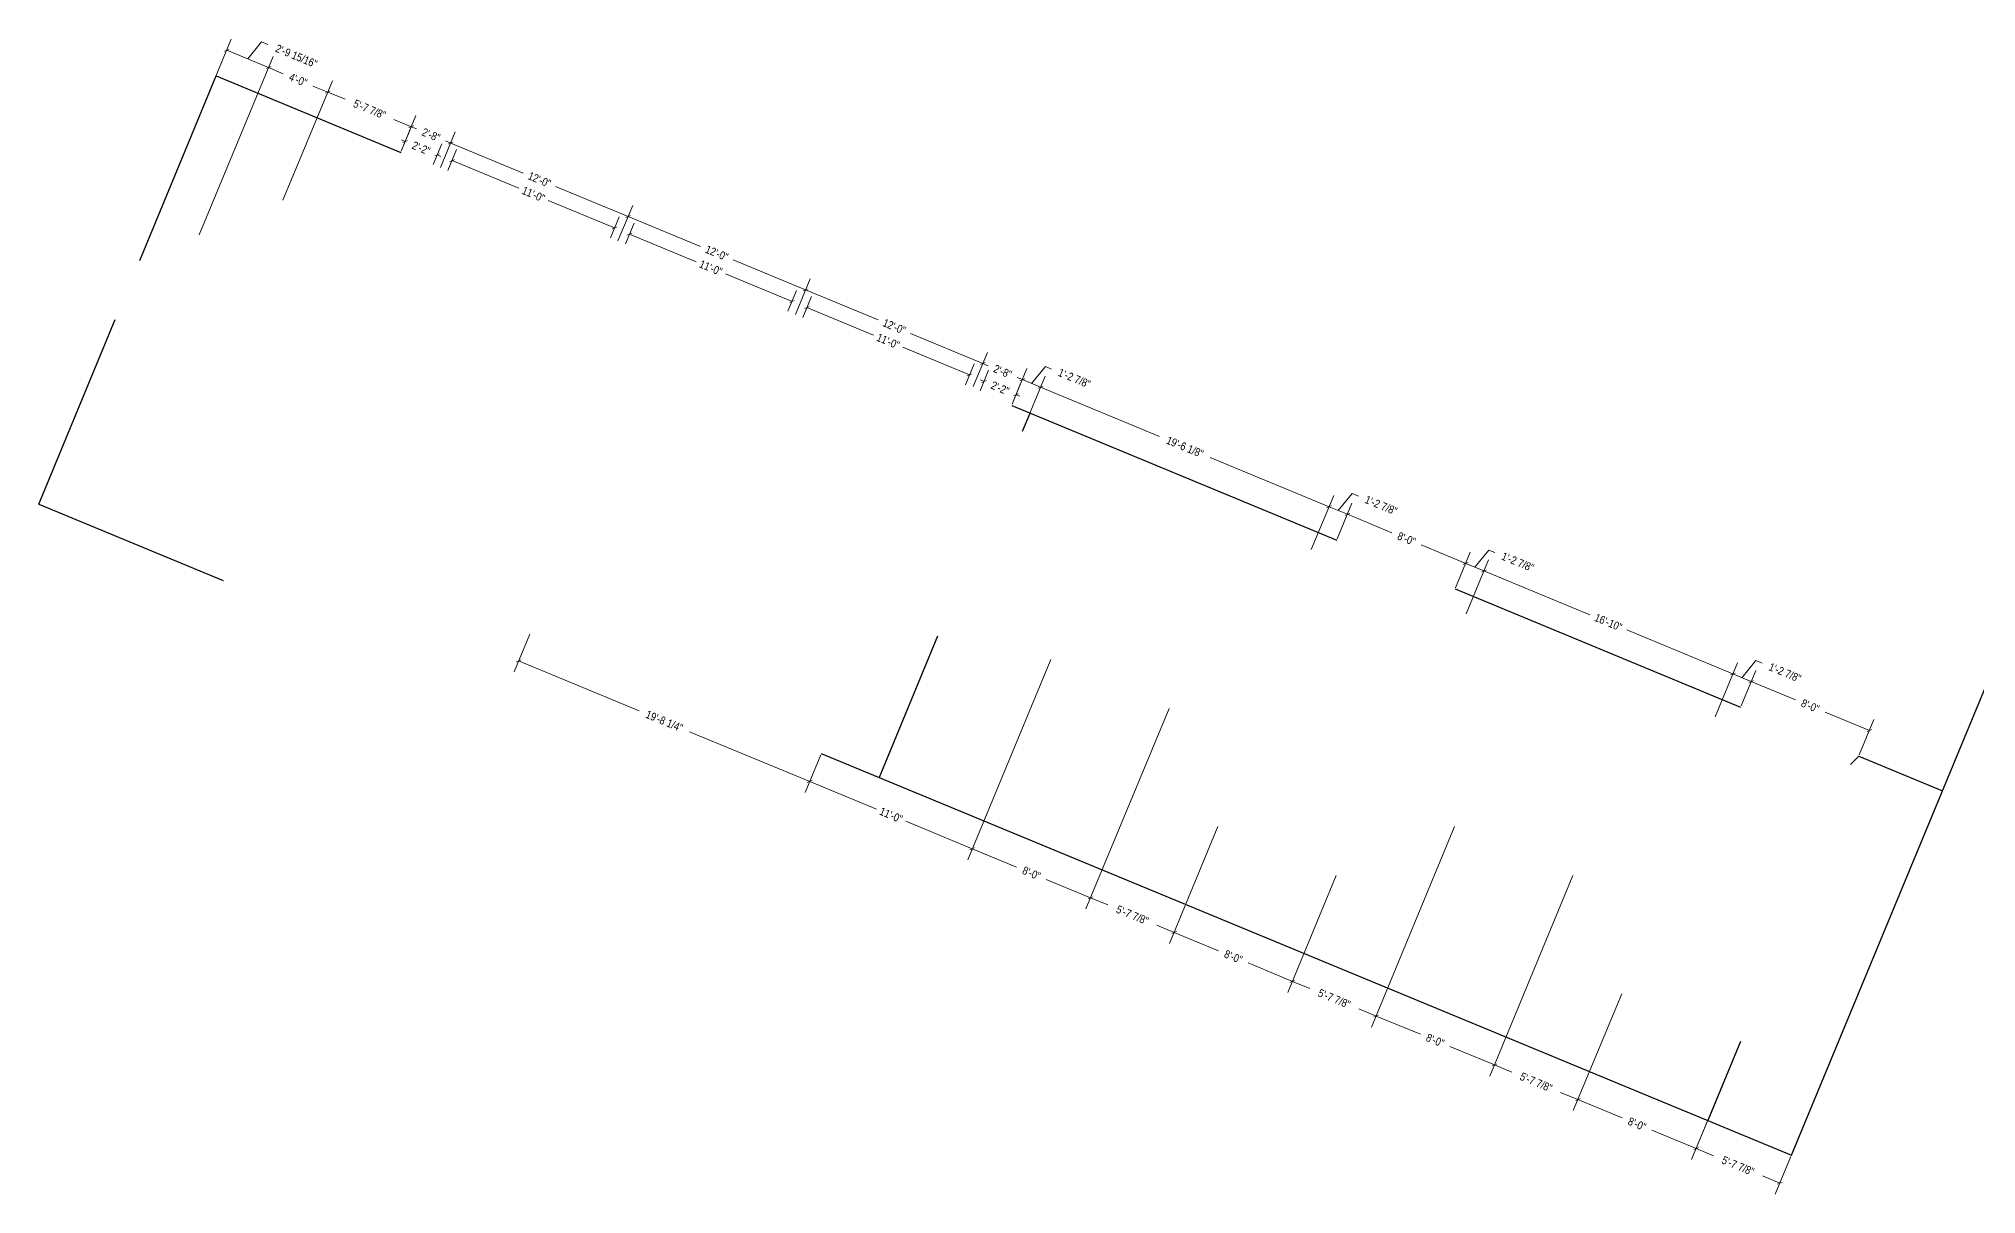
# Model space of a CAD drawing. Header units: inches. Extents: x 16197 to 18735, y 9254 to 10121.
# Drawn here: x 16197 to 17650, y 9254 to 10121 of the extents above; entities that cross this region are included whole.
import ezdxf

# ---------------------------------------------------------------- set-up
doc = ezdxf.new("R2010")
doc.units = ezdxf.units.IN
doc.header["$MEASUREMENT"] = 0
doc.styles.add('ARCHENTLTD', font='technical.ttf', dxfattribs={"height": 6})
doc.dimstyles.get("Standard").update_dxf_attribs({"dimtxt": 0.18, "dimasz": 0.18, "dimexe": 0.18, "dimexo": 0.0625, "dimgap": 0.09, "dimtad": 0, "dimtih": 1, "dimtoh": 1, "dimdec": 4, "dimzin": 0, "dimdsep": 46, "dimtxsty": 'Standard', "dimcen": 0.09, "dimadec": 0, "dimazin": 0, "dimtfac": 1, "dimtdec": 4, "dimtofl": 0, "dimtmove": 0, "dimatfit": 3, "dimfxl": 1, "dimtolj": 1, "dimtzin": 0, "dimarcsym": 0})

# ---------------------------------------------------------------- blocks, each defined once
blk = doc.blocks.new('_ArchTick')
at = {"color": 0, "linetype": 'ByBlock', "const_width": 0.15}
blk.add_lwpolyline([(-0.5, -0.5), (0.5, 0.5)], dxfattribs=at)
blk = doc.blocks.new('*D236')
at = {"color": 3, "lineweight": 9}
for p, q in [((17473.5, 9620.7), (17484.5, 9647.4)), ((17481.1, 9639), (17514.3, 9625.3)), ((17569.8, 9602.3), (17536.5, 9616.1)), ((17562.2, 9584), (17573.2, 9610.6))]:
    blk.add_line(p, q, dxfattribs=at)
at = {"color": 3, "lineweight": 9, "xscale": 3, "yscale": 3, "zscale": 3}
for p, rotation in [((17481.1, 9639), 157.4999999999993), ((17569.8, 9602.3), 337.4999999999993)]:
    blk.add_blockref('_ArchTick', p, dxfattribs=dict(at, rotation=rotation))
at = {"color": 3, "insert": (17525.4, 9620.7), "char_height": 6, "attachment_point": 5, "rotation": 337.5, "style": 'ARCHENTLTD'}
blk.add_mtext('\\A1;8\'-0"', dxfattribs=at)
blk = doc.blocks.new('*D237')
at = {"color": 3, "lineweight": 9}
for p, q in [((17454, 9612.6), (17470.8, 9653.1)), ((17474.2, 9641.9), (17484.7, 9654.7)), ((17484.7, 9654.7), (17489.3, 9652.8)), ((17481.1, 9639), (17467.3, 9644.7)), ((17473.5, 9620.7), (17484.5, 9647.4))]:
    blk.add_line(p, q, dxfattribs=at)
at = {"color": 3, "lineweight": 9, "xscale": 3, "yscale": 3, "zscale": 3}
for p, rotation in [((17467.3, 9644.7), 157.4999999999993), ((17481.1, 9639), 337.4999999999993)]:
    blk.add_blockref('_ArchTick', p, dxfattribs=dict(at, rotation=rotation))
at = {"color": 3, "insert": (17506.4, 9645.7), "char_height": 6, "attachment_point": 5, "rotation": 337.5, "style": 'ARCHENTLTD'}
blk.add_mtext('\\A1;1\'-2 7/8"', dxfattribs=at)
blk = doc.blocks.new('*D238')
at = {"color": 3, "lineweight": 9}
for p, q in [((17267.4, 9689.9), (17284.2, 9730.4)), ((17280.7, 9722), (17360.2, 9689.1)), ((17467.3, 9644.7), (17387.9, 9677.7)), ((17454, 9612.6), (17470.8, 9653.1))]:
    blk.add_line(p, q, dxfattribs=at)
at = {"color": 3, "lineweight": 9, "xscale": 3, "yscale": 3, "zscale": 3}
for p, rotation in [((17280.7, 9722), 157.4999999999993), ((17467.3, 9644.7), 337.4999999999993)]:
    blk.add_blockref('_ArchTick', p, dxfattribs=dict(at, rotation=rotation))
at = {"color": 3, "insert": (17374, 9683.4), "char_height": 6, "attachment_point": 5, "rotation": 337.5, "style": 'ARCHENTLTD'}
blk.add_mtext('\\A1;16\'-10"', dxfattribs=at)
blk = doc.blocks.new('*D239')
at = {"color": 3, "lineweight": 9}
for p, q in [((17259.4, 9709.4), (17270.4, 9736.1)), ((17273.8, 9724.9), (17284.3, 9737.7)), ((17284.3, 9737.7), (17288.9, 9735.8)), ((17280.7, 9722), (17267, 9727.7)), ((17267.4, 9689.9), (17284.2, 9730.4))]:
    blk.add_line(p, q, dxfattribs=at)
at = {"color": 3, "lineweight": 9, "xscale": 3, "yscale": 3, "zscale": 3}
for p, rotation in [((17267, 9727.7), 157.4999999999993), ((17280.7, 9722), 337.4999999999993)]:
    blk.add_blockref('_ArchTick', p, dxfattribs=dict(at, rotation=rotation))
at = {"color": 3, "insert": (17306, 9728.7), "char_height": 6, "attachment_point": 5, "rotation": 337.5, "style": 'ARCHENTLTD'}
blk.add_mtext('\\A1;1\'-2 7/8"', dxfattribs=at)
blk = doc.blocks.new('*D240')
at = {"color": 3, "lineweight": 9}
for p, q in [((17170.7, 9746.1), (17181.7, 9772.8)), ((17178.3, 9764.5), (17211.5, 9750.7)), ((17267, 9727.7), (17233.7, 9741.5)), ((17259.4, 9709.4), (17270.4, 9736.1))]:
    blk.add_line(p, q, dxfattribs=at)
at = {"color": 3, "lineweight": 9, "xscale": 3, "yscale": 3, "zscale": 3}
for p, rotation in [((17178.3, 9764.5), 157.4999999999993), ((17267, 9727.7), 337.4999999999993)]:
    blk.add_blockref('_ArchTick', p, dxfattribs=dict(at, rotation=rotation))
at = {"color": 3, "insert": (17222.6, 9746.1), "char_height": 6, "attachment_point": 5, "rotation": 337.5, "style": 'ARCHENTLTD'}
blk.add_mtext('\\A1;8\'-0"', dxfattribs=at)
blk = doc.blocks.new('*D241')
at = {"color": 3, "lineweight": 9}
for p, q in [((17171.4, 9767.3), (17181.9, 9780.2)), ((17181.9, 9780.2), (17186.5, 9778.2)), ((17151.2, 9738.1), (17168, 9778.5)), ((17178.3, 9764.5), (17164.5, 9770.2)), ((17170.7, 9746.1), (17181.7, 9772.8))]:
    blk.add_line(p, q, dxfattribs=at)
at = {"color": 3, "lineweight": 9, "xscale": 3, "yscale": 3, "zscale": 3}
for p, rotation in [((17164.5, 9770.2), 157.4999999999993), ((17178.3, 9764.5), 337.4999999999993)]:
    blk.add_blockref('_ArchTick', p, dxfattribs=dict(at, rotation=rotation))
at = {"color": 3, "insert": (17203.5, 9771.2), "char_height": 6, "attachment_point": 5, "rotation": 337.5, "style": 'ARCHENTLTD'}
blk.add_mtext('\\A1;1\'-2 7/8"', dxfattribs=at)
blk = doc.blocks.new('*D242')
at = {"color": 3, "lineweight": 9}
for p, q in [((16934.9, 9827.7), (16951.7, 9868.1)), ((16948.2, 9859.8), (17037.3, 9822.8)), ((17164.5, 9770.2), (17075.4, 9807.1)), ((17151.2, 9738.1), (17168, 9778.5))]:
    blk.add_line(p, q, dxfattribs=at)
at = {"color": 3, "lineweight": 9, "xscale": 3, "yscale": 3, "zscale": 3}
for p, rotation in [((16948.2, 9859.8), 157.4999999999993), ((17164.5, 9770.2), 337.4999999999993)]:
    blk.add_blockref('_ArchTick', p, dxfattribs=dict(at, rotation=rotation))
at = {"color": 3, "insert": (17056.4, 9815), "char_height": 6, "attachment_point": 5, "rotation": 337.5, "style": 'ARCHENTLTD'}
blk.add_mtext('\\A1;19\'-6 1/8"', dxfattribs=at)
blk = doc.blocks.new('*D243')
at = {"color": 3, "lineweight": 9}
for p, q in [((16926.9, 9847.1), (16937.9, 9873.8)), ((16934.9, 9827.7), (16951.7, 9868.1)), ((16941.3, 9862.6), (16951.8, 9875.4)), ((16951.8, 9875.4), (16956.4, 9873.5)), ((16948.2, 9859.8), (16934.5, 9865.5))]:
    blk.add_line(p, q, dxfattribs=at)
at = {"color": 3, "lineweight": 9, "xscale": 3, "yscale": 3, "zscale": 3}
for p, rotation in [((16934.5, 9865.5), 157.4999999999993), ((16948.2, 9859.8), 337.4999999999993)]:
    blk.add_blockref('_ArchTick', p, dxfattribs=dict(at, rotation=rotation))
at = {"color": 3, "insert": (16973.5, 9866.5), "char_height": 6, "attachment_point": 5, "rotation": 337.5, "style": 'ARCHENTLTD'}
blk.add_mtext('\\A1;1\'-2 7/8"', dxfattribs=at)
blk = doc.blocks.new('*D244')
at = {"color": 3, "lineweight": 9}
for p, q in [((16897.7, 9860.3), (16908.3, 9886)), ((16904.9, 9877.7), (16908.9, 9876)), ((16926.9, 9847.1), (16937.9, 9873.8)), ((16934.5, 9865.5), (16930.5, 9867.1))]:
    blk.add_line(p, q, dxfattribs=at)
at = {"color": 3, "lineweight": 9, "xscale": 3, "yscale": 3, "zscale": 3}
for p, rotation in [((16904.9, 9877.7), 157.4999999999993), ((16934.5, 9865.5), 337.4999999999993)]:
    blk.add_blockref('_ArchTick', p, dxfattribs=dict(at, rotation=rotation))
at = {"color": 3, "insert": (16919.7, 9871.6), "char_height": 6, "attachment_point": 5, "rotation": 337.5, "style": 'ARCHENTLTD'}
blk.add_mtext('\\A1;2\'-8"', dxfattribs=at)
blk = doc.blocks.new('*D245')
at = {"color": 3, "lineweight": 9}
for p, q in [((16764.3, 9914.5), (16775.3, 9941.1)), ((16771.9, 9932.8), (16826.3, 9910.3)), ((16904.9, 9877.7), (16850.5, 9900.2)), ((16897.7, 9860.3), (16908.3, 9886))]:
    blk.add_line(p, q, dxfattribs=at)
at = {"color": 3, "lineweight": 9, "xscale": 3, "yscale": 3, "zscale": 3}
for p, rotation in [((16771.9, 9932.8), 157.4999999999993), ((16904.9, 9877.7), 337.4999999999993)]:
    blk.add_blockref('_ArchTick', p, dxfattribs=dict(at, rotation=rotation))
at = {"color": 3, "insert": (16838.4, 9905.3), "char_height": 6, "attachment_point": 5, "rotation": 337.5, "style": 'ARCHENTLTD'}
blk.add_mtext('\\A1;12\'-0"', dxfattribs=at)
blk = doc.blocks.new('*D246')
at = {"color": 3, "lineweight": 9}
for p, q in [((16631.2, 9969.6), (16642.3, 9996.2)), ((16638.8, 9987.9), (16693.2, 9965.4)), ((16771.9, 9932.8), (16717.5, 9955.3)), ((16764.3, 9914.5), (16775.3, 9941.1))]:
    blk.add_line(p, q, dxfattribs=at)
at = {"color": 3, "lineweight": 9, "xscale": 3, "yscale": 3, "zscale": 3}
for p, rotation in [((16638.8, 9987.9), 157.4999999999993), ((16771.9, 9932.8), 337.4999999999993)]:
    blk.add_blockref('_ArchTick', p, dxfattribs=dict(at, rotation=rotation))
at = {"color": 3, "insert": (16705.3, 9960.4), "char_height": 6, "attachment_point": 5, "rotation": 337.5, "style": 'ARCHENTLTD'}
blk.add_mtext('\\A1;12\'-0"', dxfattribs=at)
blk = doc.blocks.new('*D247')
at = {"color": 3, "lineweight": 9}
for p, q in [((16498.2, 10024.7), (16509.2, 10051.3)), ((16505.8, 10043), (16560.2, 10020.5)), ((16638.8, 9987.9), (16584.4, 10010.5)), ((16631.2, 9969.6), (16642.3, 9996.2))]:
    blk.add_line(p, q, dxfattribs=at)
at = {"color": 3, "lineweight": 9, "xscale": 3, "yscale": 3, "zscale": 3}
for p, rotation in [((16505.8, 10043), 157.4999999999993), ((16638.8, 9987.9), 337.4999999999993)]:
    blk.add_blockref('_ArchTick', p, dxfattribs=dict(at, rotation=rotation))
at = {"color": 3, "insert": (16572.3, 10015.5), "char_height": 6, "attachment_point": 5, "rotation": 337.5, "style": 'ARCHENTLTD'}
blk.add_mtext('\\A1;12\'-0"', dxfattribs=at)
blk = doc.blocks.new('*D248')
at = {"color": 3, "lineweight": 9}
for p, q in [((16468.6, 10036.9), (16479.7, 10063.6)), ((16476.2, 10055.3), (16480.2, 10053.6)), ((16498.2, 10024.7), (16509.2, 10051.3)), ((16505.8, 10043), (16501.8, 10044.7))]:
    blk.add_line(p, q, dxfattribs=at)
at = {"color": 3, "lineweight": 9, "xscale": 3, "yscale": 3, "zscale": 3}
for p, rotation in [((16476.2, 10055.3), 157.4999999999993), ((16505.8, 10043), 337.4999999999993)]:
    blk.add_blockref('_ArchTick', p, dxfattribs=dict(at, rotation=rotation))
at = {"color": 3, "insert": (16491, 10049.1), "char_height": 6, "attachment_point": 5, "rotation": 337.5, "style": 'ARCHENTLTD'}
blk.add_mtext('\\A1;2\'-8"', dxfattribs=at)
blk = doc.blocks.new('*D249')
at = {"color": 3, "lineweight": 9}
for p, q in [((16379.9, 10000.2), (16417, 10089.6)), ((16413.5, 10081.2), (16426.5, 10075.9)), ((16476.2, 10055.3), (16463.2, 10060.7)), ((16468.6, 10036.9), (16479.7, 10063.6))]:
    blk.add_line(p, q, dxfattribs=at)
at = {"color": 3, "lineweight": 9, "xscale": 3, "yscale": 3, "zscale": 3}
for p, rotation in [((16413.5, 10081.2), 157.4999999999993), ((16476.2, 10055.3), 337.4999999999993)]:
    blk.add_blockref('_ArchTick', p, dxfattribs=dict(at, rotation=rotation))
at = {"color": 3, "insert": (16444.9, 10068.3), "char_height": 6, "attachment_point": 5, "rotation": 337.5, "style": 'ARCHENTLTD'}
blk.add_mtext('\\A1;5\'-7 7/8"', dxfattribs=at)
blk = doc.blocks.new('*D250')
at = {"color": 3, "lineweight": 9}
for p, q in [((16317.2, 9974.2), (16372.6, 10107.9)), ((16369.2, 10099.6), (16380.2, 10095)), ((16379.9, 10000.2), (16417, 10089.6)), ((16413.5, 10081.2), (16402.4, 10085.8))]:
    blk.add_line(p, q, dxfattribs=at)
at = {"color": 3, "lineweight": 9, "xscale": 3, "yscale": 3, "zscale": 3}
for p, rotation in [((16369.2, 10099.6), 157.4999999999993), ((16413.5, 10081.2), 337.4999999999993)]:
    blk.add_blockref('_ArchTick', p, dxfattribs=dict(at, rotation=rotation))
at = {"color": 3, "insert": (16391.3, 10090.4), "char_height": 6, "attachment_point": 5, "rotation": 337.5, "style": 'ARCHENTLTD'}
blk.add_mtext('\\A1;4\'-0"', dxfattribs=at)
blk = doc.blocks.new('*D251')
at = {"color": 3, "lineweight": 9}
for p, q in [((16272.9, 9955.8), (16341.2, 10120.9)), ((16353.5, 10106.1), (16363.9, 10118.9)), ((16363.9, 10118.9), (16368.6, 10117)), ((16317.2, 9974.2), (16372.6, 10107.9)), ((16369.2, 10099.6), (16337.8, 10112.6))]:
    blk.add_line(p, q, dxfattribs=at)
at = {"color": 3, "lineweight": 9, "xscale": 3, "yscale": 3, "zscale": 3}
for p, rotation in [((16337.8, 10112.6), 157.4999999999993), ((16369.2, 10099.6), 337.4999999999993)]:
    blk.add_blockref('_ArchTick', p, dxfattribs=dict(at, rotation=rotation))
at = {"color": 3, "insert": (16390, 10108.2), "char_height": 6, "attachment_point": 5, "rotation": 337.5, "style": 'ARCHENTLTD'}
blk.add_mtext('\\A1;2\'-9 15/16"', dxfattribs=at)
blk = doc.blocks.new('*D252')
at = {"color": 3, "lineweight": 9}
for p, q in [((17448.2, 9308.8), (17436.4, 9280.4)), ((17439.9, 9288.7), (17452.9, 9283.3)), ((17510.9, 9282.8), (17499.1, 9254.4)), ((17502.6, 9262.7), (17489.6, 9268.1))]:
    blk.add_line(p, q, dxfattribs=at)
at = {"color": 3, "lineweight": 9, "xscale": 3, "yscale": 3, "zscale": 3}
for p, rotation in [((17439.9, 9288.7), 157.4999999999998), ((17502.6, 9262.7), 337.4999999999997)]:
    blk.add_blockref('_ArchTick', p, dxfattribs=dict(at, rotation=rotation))
at = {"color": 3, "insert": (17471.2, 9275.7), "char_height": 6, "attachment_point": 5, "rotation": 337.5, "style": 'ARCHENTLTD'}
blk.add_mtext('\\A1;5\'-7 7/8"', dxfattribs=at)
blk = doc.blocks.new('*D253')
at = {"color": 3, "lineweight": 9}
for p, q in [((17384, 9404.7), (17347.7, 9317.1)), ((17472.7, 9368), (17436.4, 9280.4)), ((17351.2, 9325.4), (17384.4, 9311.6)), ((17439.9, 9288.7), (17406.6, 9302.4))]:
    blk.add_line(p, q, dxfattribs=at)
at = {"color": 3, "lineweight": 9, "xscale": 3, "yscale": 3, "zscale": 3}
for p, rotation in [((17351.2, 9325.4), 157.4999999999998), ((17439.9, 9288.7), 337.4999999999997)]:
    blk.add_blockref('_ArchTick', p, dxfattribs=dict(at, rotation=rotation))
at = {"color": 3, "insert": (17395.5, 9307), "char_height": 6, "attachment_point": 5, "rotation": 337.5, "style": 'ARCHENTLTD'}
blk.add_mtext('\\A1;8\'-0"', dxfattribs=at)
blk = doc.blocks.new('*D254')
at = {"color": 3, "lineweight": 9}
for p, q in [((17347.3, 9493.4), (17285, 9343.1)), ((17384, 9404.7), (17347.7, 9317.1)), ((17288.5, 9351.4), (17301.5, 9346)), ((17351.2, 9325.4), (17338.2, 9330.8))]:
    blk.add_line(p, q, dxfattribs=at)
at = {"color": 3, "lineweight": 9, "xscale": 3, "yscale": 3, "zscale": 3}
for p, rotation in [((17288.5, 9351.4), 157.4999999999998), ((17351.2, 9325.4), 337.4999999999997)]:
    blk.add_blockref('_ArchTick', p, dxfattribs=dict(at, rotation=rotation))
at = {"color": 3, "insert": (17319.8, 9338.4), "char_height": 6, "attachment_point": 5, "rotation": 337.5, "style": 'ARCHENTLTD'}
blk.add_mtext('\\A1;5\'-7 7/8"', dxfattribs=at)
blk = doc.blocks.new('*D255')
at = {"color": 3, "lineweight": 9}
for p, q in [((17258.6, 9530.2), (17196.3, 9379.8)), ((17347.3, 9493.4), (17285, 9343.1)), ((17199.8, 9388.1), (17233, 9374.4)), ((17288.5, 9351.4), (17255.2, 9365.2))]:
    blk.add_line(p, q, dxfattribs=at)
at = {"color": 3, "lineweight": 9, "xscale": 3, "yscale": 3, "zscale": 3}
for p, rotation in [((17199.8, 9388.1), 157.4999999999998), ((17288.5, 9351.4), 337.4999999999997)]:
    blk.add_blockref('_ArchTick', p, dxfattribs=dict(at, rotation=rotation))
at = {"color": 3, "insert": (17244.1, 9369.8), "char_height": 6, "attachment_point": 5, "rotation": 337.5, "style": 'ARCHENTLTD'}
blk.add_mtext('\\A1;8\'-0"', dxfattribs=at)
blk = doc.blocks.new('*D256')
at = {"color": 3, "lineweight": 9}
for p, q in [((17258.6, 9530.2), (17196.3, 9379.8)), ((17169.9, 9493.4), (17133.6, 9405.8)), ((17137, 9414.1), (17150, 9408.7)), ((17199.8, 9388.1), (17186.8, 9393.5))]:
    blk.add_line(p, q, dxfattribs=at)
at = {"color": 3, "lineweight": 9, "xscale": 3, "yscale": 3, "zscale": 3}
for p, rotation in [((17137, 9414.1), 157.4999999999998), ((17199.8, 9388.1), 337.4999999999997)]:
    blk.add_blockref('_ArchTick', p, dxfattribs=dict(at, rotation=rotation))
at = {"color": 3, "insert": (17168.4, 9401.1), "char_height": 6, "attachment_point": 5, "rotation": 337.5, "style": 'ARCHENTLTD'}
blk.add_mtext('\\A1;5\'-7 7/8"', dxfattribs=at)
blk = doc.blocks.new('*D257')
at = {"color": 3, "lineweight": 9}
for p, q in [((17081.2, 9530.2), (17044.9, 9442.5)), ((17169.9, 9493.4), (17133.6, 9405.8)), ((17048.4, 9450.8), (17081.6, 9437.1)), ((17137, 9414.1), (17103.8, 9427.9))]:
    blk.add_line(p, q, dxfattribs=at)
at = {"color": 3, "lineweight": 9, "xscale": 3, "yscale": 3, "zscale": 3}
for p, rotation in [((17048.4, 9450.8), 157.4999999999998), ((17137, 9414.1), 337.4999999999997)]:
    blk.add_blockref('_ArchTick', p, dxfattribs=dict(at, rotation=rotation))
at = {"color": 3, "insert": (17092.7, 9432.5), "char_height": 6, "attachment_point": 5, "rotation": 337.5, "style": 'ARCHENTLTD'}
blk.add_mtext('\\A1;8\'-0"', dxfattribs=at)
blk = doc.blocks.new('*D258')
at = {"color": 3, "lineweight": 9}
for p, q in [((17044.5, 9618.8), (16982.2, 9468.5)), ((17081.2, 9530.2), (17044.9, 9442.5)), ((16985.6, 9476.8), (16998.6, 9471.4)), ((17048.4, 9450.8), (17035.4, 9456.2))]:
    blk.add_line(p, q, dxfattribs=at)
at = {"color": 3, "lineweight": 9, "xscale": 3, "yscale": 3, "zscale": 3}
for p, rotation in [((16985.6, 9476.8), 157.4999999999998), ((17048.4, 9450.8), 337.4999999999997)]:
    blk.add_blockref('_ArchTick', p, dxfattribs=dict(at, rotation=rotation))
at = {"color": 3, "insert": (17017, 9463.8), "char_height": 6, "attachment_point": 5, "rotation": 337.5, "style": 'ARCHENTLTD'}
blk.add_mtext('\\A1;5\'-7 7/8"', dxfattribs=at)
blk = doc.blocks.new('*D259')
at = {"color": 3, "lineweight": 9}
for p, q in [((16955.8, 9655.6), (16893.5, 9505.2)), ((17044.5, 9618.8), (16982.2, 9468.5)), ((16896.9, 9513.6), (16930.2, 9499.8)), ((16985.6, 9476.8), (16952.4, 9490.6))]:
    blk.add_line(p, q, dxfattribs=at)
at = {"color": 3, "lineweight": 9, "xscale": 3, "yscale": 3, "zscale": 3}
for p, rotation in [((16896.9, 9513.6), 157.4999999999998), ((16985.6, 9476.8), 337.4999999999997)]:
    blk.add_blockref('_ArchTick', p, dxfattribs=dict(at, rotation=rotation))
at = {"color": 3, "insert": (16941.3, 9495.2), "char_height": 6, "attachment_point": 5, "rotation": 337.5, "style": 'ARCHENTLTD'}
blk.add_mtext('\\A1;8\'-0"', dxfattribs=at)
blk = doc.blocks.new('*D260')
at = {"color": 3, "lineweight": 9}
for p, q in [((16955.8, 9655.6), (16893.5, 9505.2)), ((16783.3, 9584.1), (16771.5, 9555.8)), ((16775, 9564.1), (16825, 9543.4)), ((16896.9, 9513.6), (16847, 9534.3))]:
    blk.add_line(p, q, dxfattribs=at)
at = {"color": 3, "lineweight": 9, "xscale": 3, "yscale": 3, "zscale": 3}
for p, rotation in [((16775, 9564.1), 157.4999999999998), ((16896.9, 9513.6), 337.4999999999997)]:
    blk.add_blockref('_ArchTick', p, dxfattribs=dict(at, rotation=rotation))
at = {"color": 3, "insert": (16836, 9538.8), "char_height": 6, "attachment_point": 5, "rotation": 337.5, "style": 'ARCHENTLTD'}
blk.add_mtext('\\A1;11\'-0"', dxfattribs=at)
blk = doc.blocks.new('*D261')
at = {"color": 3, "lineweight": 9}
for p, q in [((16565.1, 9674.6), (16553.3, 9646.2)), ((16556.7, 9654.5), (16647, 9617.1)), ((16775, 9564.1), (16684.8, 9601.4)), ((16783.3, 9584.1), (16771.5, 9555.8))]:
    blk.add_line(p, q, dxfattribs=at)
at = {"color": 3, "lineweight": 9, "xscale": 3, "yscale": 3, "zscale": 3}
for p, rotation in [((16556.7, 9654.5), 157.4999999999998), ((16775, 9564.1), 337.4999999999997)]:
    blk.add_blockref('_ArchTick', p, dxfattribs=dict(at, rotation=rotation))
at = {"color": 3, "insert": (16665.9, 9609.3), "char_height": 6, "attachment_point": 5, "rotation": 337.5, "style": 'ARCHENTLTD'}
blk.add_mtext('\\A1;19\'-8 1/4"', dxfattribs=at)
blk = doc.blocks.new('*D262')
at = {"color": 3, "lineweight": 9}
for p, q in [((16769.8, 9912.2), (16776.3, 9927.9)), ((16772.9, 9919.6), (16822.9, 9898.8)), ((16894.8, 9869), (16844.8, 9889.8)), ((16891.8, 9861.7), (16898.3, 9877.4))]:
    blk.add_line(p, q, dxfattribs=at)
at = {"color": 3, "lineweight": 9, "xscale": 3, "yscale": 3, "zscale": 3}
for p, rotation in [((16772.9, 9919.6), 157.5000000000079), ((16894.8, 9869), 337.5000000000078)]:
    blk.add_blockref('_ArchTick', p, dxfattribs=dict(at, rotation=rotation))
at = {"color": 3, "insert": (16833.8, 9894.3), "char_height": 6, "attachment_point": 5, "rotation": 337.5, "style": 'ARCHENTLTD'}
blk.add_mtext('\\A1;11\'-0"', dxfattribs=at)
blk = doc.blocks.new('*D263')
at = {"color": 3, "lineweight": 9}
for p, q in [((16902.8, 9857.1), (16909.2, 9872.5)), ((16905.8, 9864.1), (16903, 9865.3)), ((16926.9, 9847.1), (16933.2, 9862.5)), ((16929.8, 9854.2), (16932.6, 9853))]:
    blk.add_line(p, q, dxfattribs=at)
at = {"color": 3, "lineweight": 9, "xscale": 3, "yscale": 3, "zscale": 3}
for p, rotation in [((16905.8, 9864.1), 337.4999999999914), ((16929.8, 9854.2), 157.4999999999913)]:
    blk.add_blockref('_ArchTick', p, dxfattribs=dict(at, rotation=rotation))
at = {"color": 3, "insert": (16917.8, 9859.2), "char_height": 6, "attachment_point": 5, "rotation": 337.5, "style": 'ARCHENTLTD'}
blk.add_mtext('\\A1;2\'-2"', dxfattribs=at)
blk = doc.blocks.new('*D264')
at = {"color": 3, "lineweight": 9}
for p, q in [((16636.8, 9967.3), (16643.3, 9983)), ((16639.8, 9974.7), (16689.8, 9954)), ((16761.8, 9924.1), (16711.8, 9944.9)), ((16758.7, 9916.8), (16765.2, 9932.5))]:
    blk.add_line(p, q, dxfattribs=at)
at = {"color": 3, "lineweight": 9, "xscale": 3, "yscale": 3, "zscale": 3}
for p, rotation in [((16639.8, 9974.7), 157.4999999999858), ((16761.8, 9924.1), 337.4999999999858)]:
    blk.add_blockref('_ArchTick', p, dxfattribs=dict(at, rotation=rotation))
at = {"color": 3, "insert": (16700.8, 9949.4), "char_height": 6, "attachment_point": 5, "rotation": 337.5, "style": 'ARCHENTLTD'}
blk.add_mtext('\\A1;11\'-0"', dxfattribs=at)
blk = doc.blocks.new('*D265')
at = {"color": 3, "lineweight": 9}
for p, q in [((16503.7, 10022.4), (16510.2, 10038.1)), ((16506.8, 10029.8), (16556.8, 10009.1)), ((16628.7, 9979.3), (16578.8, 10000)), ((16625.7, 9971.9), (16632.2, 9987.6))]:
    blk.add_line(p, q, dxfattribs=at)
at = {"color": 3, "lineweight": 9, "xscale": 3, "yscale": 3, "zscale": 3}
for p, rotation in [((16506.8, 10029.8), 157.5), ((16628.7, 9979.3), 337.4999999999999)]:
    blk.add_blockref('_ArchTick', p, dxfattribs=dict(at, rotation=rotation))
at = {"color": 3, "insert": (16567.8, 10004.5), "char_height": 6, "attachment_point": 5, "rotation": 337.5, "style": 'ARCHENTLTD'}
blk.add_mtext('\\A1;11\'-0"', dxfattribs=at)
blk = doc.blocks.new('*D266')
at = {"color": 3, "lineweight": 9}
for p, q in [((16468.6, 10036.9), (16475.1, 10052.4)), ((16471.6, 10044.1), (16468.8, 10045.3)), ((16492.6, 10027), (16499.1, 10042.5)), ((16495.6, 10034.2), (16498.4, 10033))]:
    blk.add_line(p, q, dxfattribs=at)
at = {"color": 3, "lineweight": 9, "xscale": 3, "yscale": 3, "zscale": 3}
for p, rotation in [((16471.6, 10044.1), 337.5000000000024), ((16495.6, 10034.2), 157.5000000000024)]:
    blk.add_blockref('_ArchTick', p, dxfattribs=dict(at, rotation=rotation))
at = {"color": 3, "insert": (16483.6, 10039.2), "char_height": 6, "attachment_point": 5, "rotation": 337.5, "style": 'ARCHENTLTD'}
blk.add_mtext('\\A1;2\'-2"', dxfattribs=at)

msp = doc.modelspace()

# ---------------------------------------------------------------- linework, layer by layer
at = {"color": 6}
for p, q in [((16272.4866, 9954.91315), (16329.82152, 10093.33191)), ((16329.82152, 10093.33191), (16468.24027, 10035.99698)), ((16196.78287, 9772.14819), (16254.11779, 9910.56694)), ((16926.48452, 9846.186), (17170.27993, 9745.20263)), ((16934.53874, 9826.7414), (16940.23393, 9840.49081)), ((17511.27307, 9283.69801), (17735.61066, 9825.29686)), ((16196.78287, 9772.14819), (16335.20162, 9714.81326)), ((17258.97237, 9708.46502), (17473.09485, 9619.77259)), ((16870.92317, 9673.15983), (16827.00469, 9567.13125)), ((16783.69114, 9585.07231), (17511.27307, 9283.69801)), ((17561.78728, 9583.03498), (17555.66435, 9576.91204)), ((17561.78728, 9583.03498), (17624.5023, 9557.05757)), ((17473.09485, 9368.9125), (17448.55805, 9309.67542))]:
    msp.add_line(p, q, dxfattribs=at)

# ---------------------------------------------------------------- dimensions: what is measured, and where the dimension line sits
for base, p1, p2, picture, middle in [((16337.80564, 10112.60728), (16316.83282, 9973.28196), (16272.4866, 9954.91315), '*D251', (16370.87425, 10116.0693)), ((16369.16315, 10099.61857), (16379.54784, 9999.25937), (16316.83282, 9973.28196), '*D250', (16391.33626, 10090.43417)), ((16413.509371, 10081.249766), (16468.240273, 10035.996982), (16379.547838, 9999.259372), '*D249', (16444.866883, 10068.26106)), ((16476.22439, 10055.27235), (16497.80442, 10023.75111), (16468.24027, 10035.99698), '*D248', (16491.00647, 10049.14942)), ((16505.78854, 10043.02648), (16630.84307, 9968.6447), (16497.80442, 10023.75111), '*D247', (16572.30787, 10015.47328)), ((16638.82719, 9987.92007), (16763.88172, 9913.53828), (16630.84307, 9968.6447), '*D246', (16705.34652, 9960.36686)), ((16771.86584, 9932.81365), (16897.30306, 9859.35575), (16763.88172, 9913.53828), '*D245', (16838.38517, 9905.26045)), ((16904.9045, 9877.70724), (16926.48452, 9846.186), (16897.30306, 9859.35575), '*D244', (16919.68657, 9871.58431)), ((16934.46864, 9865.46137), (16934.53874, 9826.7414), (16926.48452, 9846.186), '*D243', (16958.7332, 9872.57015)), ((16948.21805, 9859.76618), (17150.83533, 9737.14842), (16934.53874, 9826.7414), '*D242', (17056.36635, 9814.96969)), ((17164.51465, 9770.1732), (17170.27993, 9745.20263), (17150.83533, 9737.14842), '*D241', (17188.7792, 9777.28198)), ((17178.26405, 9764.47801), (17258.97237, 9708.46502), (17170.27993, 9745.20263), '*D240', (17222.61027, 9746.1092)), ((17266.956488, 9727.740396), (17267.026584, 9689.020426), (17258.972367, 9708.465024), '*D239', (17291.221045, 9734.849175)), ((17280.70589, 9722.0452), (17453.65025, 9611.71837), (17267.02658, 9689.02043), '*D238', (17374.01773, 9683.39418)), ((16556.73983, 9654.47649), (16783.69114, 9585.07231), (16565.438, 9675.47572), '*D261', (16665.8664, 9609.27479)), ((16774.99297, 9564.07308), (16956.15745, 9656.5102), (16783.69114, 9585.07231), '*D260', (16835.96902, 9538.81598)), ((16896.94507, 9513.55887), (17044.84989, 9619.77259), (16956.15745, 9656.5102), '*D259', (16941.29129, 9495.19006)), ((17467.32956, 9644.74315), (17473.09485, 9619.77259), (17453.65025, 9611.71837), '*D237', (17491.59412, 9651.85193)), ((16985.63751, 9476.82126), (17081.5875, 9531.08015), (17044.84989, 9619.77259), '*D258', (17016.99502, 9463.83255)), ((17048.35253, 9450.84385), (17170.27993, 9494.34254), (17081.5875, 9531.08015), '*D257', (17092.69875, 9432.47504)), ((17137.04497, 9414.10624), (17258.97237, 9531.08015), (17170.27993, 9494.34254), '*D256', (17168.40248, 9401.11753)), ((17199.75999, 9388.12882), (17347.6648, 9494.34254), (17258.97237, 9531.08015), '*D255', (17244.10621, 9369.76002)), ((17288.452423, 9351.391215), (17384.402412, 9405.650109), (17347.664802, 9494.342544), '*D254', (17319.809934, 9338.402509)), ((17351.16745, 9325.4138), (17473.09485, 9368.9125), (17384.40241, 9405.65011), '*D253', (17395.51366, 9307.045))]:
    dim = msp.add_linear_dim(base=base, p1=p1, p2=p2, angle=337.5, dimstyle='Standard', override={"dimtxt": 6, "dimasz": 3, "dimexe": 9, "dimexo": 1, "dimgap": 2.5, "dimtih": 0, "dimtoh": 0, "dimrnd": 0.0625, "dimzin": 1, "dimlunit": 4, "dimtxsty": 'ARCHENTLTD', "dimblk": 'ArchTick', "dimcen": 6, "dimclrd": 3, "dimclre": 3, "dimclrt": 3, "dimadec": 2, "dimtmove": 1, "dimldrblk": 'ArchTick', "dimfrac": 2, "dimlwd": 9, "dimlwe": 9}, dxfattribs=at)
    dim.commit()
    dim.dimension.update_dxf_attribs({"geometry": picture, "text_midpoint": middle})
for p1, p2, distance, picture, middle in [((16492.26114, 10026.04721), (16468.24027, 10035.99698), -8.80558, '*D266', (16483.62046, 10039.15739)), ((16625.29979, 9970.9408), (16503.3477, 10021.45501), -9, '*D265', (16567.7679, 10004.51282)), ((16758.33845, 9915.83438), (16636.38635, 9966.3486), -9, '*D264', (16700.80655, 9949.40641)), ((16769.425, 9911.24218), (16891.3771, 9860.72797), 9, '*D262', (16833.8452, 9894.29999)), ((16902.46365, 9856.13577), (16926.48452, 9846.186), 8.66893, '*D263', (16917.79154, 9859.16993)), ((17561.78728, 9583.03498), (17473.09485, 9619.77259), -20.86351, '*D236', (17525.42518, 9620.67916)), ((17511.273069, 9283.698011), (17448.558047, 9309.675424), 22.729404, '*D252', (17471.217392, 9275.687486))]:
    dim = msp.add_aligned_dim(p1=p1, p2=p2, distance=distance, dimstyle='Standard', override={"dimtxt": 6, "dimasz": 3, "dimexe": 9, "dimexo": 1, "dimgap": 2.5, "dimtih": 0, "dimtoh": 0, "dimrnd": 0.0625, "dimzin": 1, "dimlunit": 4, "dimtxsty": 'ARCHENTLTD', "dimblk": 'ArchTick', "dimcen": 6, "dimclrd": 3, "dimclre": 3, "dimclrt": 3, "dimadec": 2, "dimtmove": 1, "dimldrblk": 'ArchTick', "dimfrac": 2, "dimlwd": 9, "dimlwe": 9}, dxfattribs=at)
    dim.commit()
    dim.dimension.update_dxf_attribs({"geometry": picture, "text_midpoint": middle})

doc.saveas('drawing.dxf')
